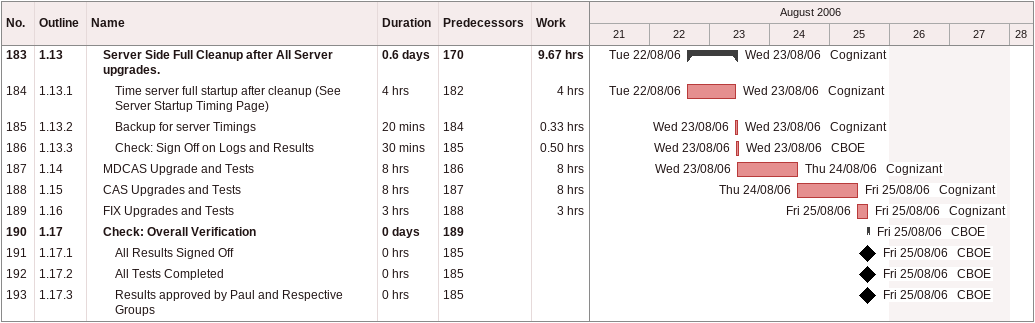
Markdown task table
| ID | WBS | Task | Duration | Start | Finish | Predecessors | Resources | Work (h) |
|---|---|---|---|---|---|---|---|---|
| 183 | 1.13 | **Server Side Full Cleanup after All Server upgrades.** | 0.6d | 2006-08-22 | 2006-08-23 | 170 | Cognizant | 9.67 |
| 184 | 1.13.1 | Time server full startup after cleanup (See Server Startup Timing Page) | 4h | 2006-08-22 | 2006-08-23 | 182 | Cognizant | 4 |
| 185 | 1.13.2 | Backup for server Timings | 20min | 2006-08-23 | 2006-08-23 | 184 | Cognizant | 0.33 |
| 186 | 1.13.3 | Check: Sign Off on Logs and Results | 30min | 2006-08-23 | 2006-08-23 | 185 | CBOE | 0.50 |
| 187 | 1.14 | MDCAS Upgrade and Tests | 8h | 2006-08-23 | 2006-08-24 | 186 | Cognizant | 8 |
| 188 | 1.15 | CAS Upgrades and Tests | 8h | 2006-08-24 | 2006-08-25 | 187 | Cognizant | 8 |
| 189 | 1.16 | FIX Upgrades and Tests | 3h | 2006-08-25 | 2006-08-25 | 188 | Cognizant | 3 |
| 190 | 1.17 | **Check: Overall Verification** | 0d | 2006-08-25 | 2006-08-25 | 189 | CBOE |  |
| 191 | 1.17.1 | All Results Signed Off | 0h | 2006-08-25 | 2006-08-25 | 185 | CBOE |  |
| 192 | 1.17.2 | All Tests Completed | 0h | 2006-08-25 | 2006-08-25 | 185 | CBOE |  |
| 193 | 1.17.3 | Results approved by Paul and Respective Groups | 0h | 2006-08-25 | 2006-08-25 | 185 | CBOE |  |
